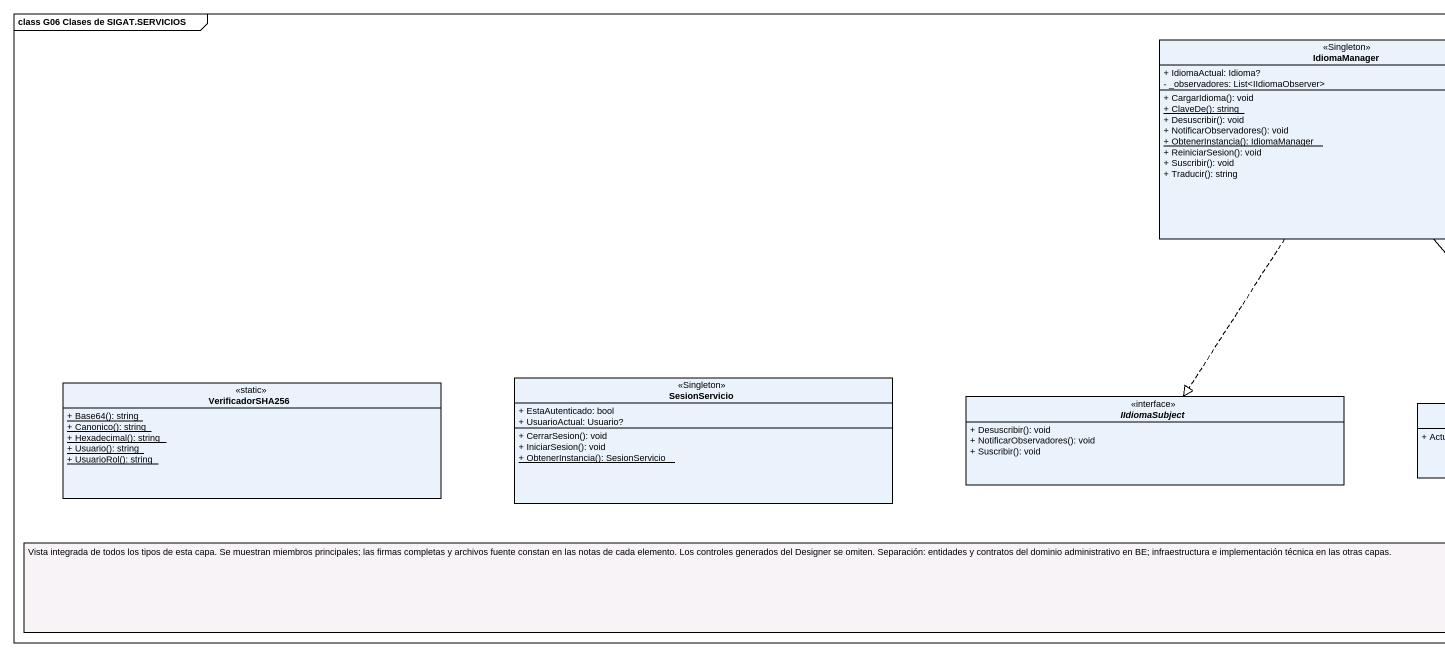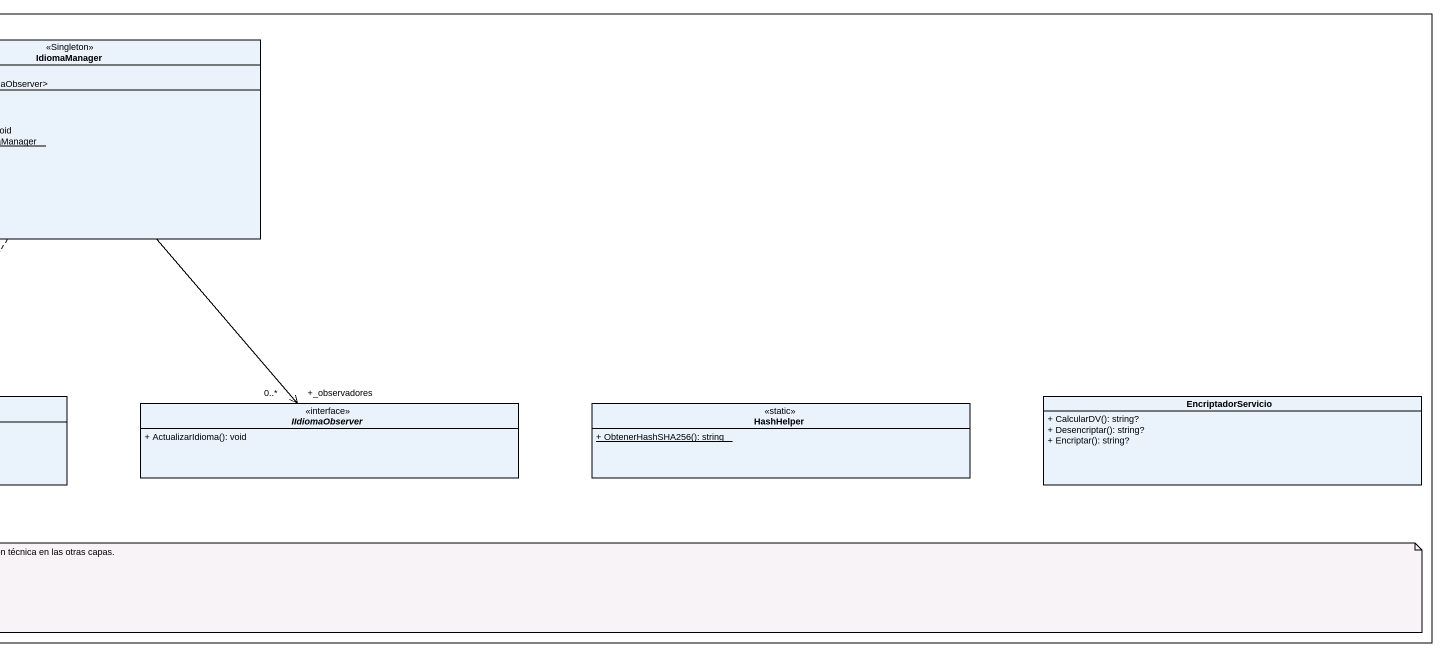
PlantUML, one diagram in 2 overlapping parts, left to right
@startuml
mainframe class G06 Clases de SIGAT.SERVICIOS
hide circle
hide empty members
skinparam classAttributeIconSize 0
class IdiomaManager <<Singleton>> #EAF2FC {
  + IdiomaActual: Idioma?
  - _observadores: List<IIdiomaObserver>
  + CargarIdioma(): void
  {static} + ClaveDe(): string
  + Desuscribir(): void
  + NotificarObservadores(): void
  {static} + ObtenerInstancia(): IdiomaManager
  + ReiniciarSesion(): void
  + Suscribir(): void
  + Traducir(): string
}
class VerificadorSHA256 <<static>> #EAF2FC {
  {static} + Base64(): string
  {static} + Canonico(): string
  {static} + Hexadecimal(): string
  {static} + Usuario(): string
  {static} + UsuarioRol(): string
}
class SesionServicio <<Singleton>> #EAF2FC {
  + EstaAutenticado: bool
  + UsuarioActual: Usuario?
  + CerrarSesion(): void
  + IniciarSesion(): void
  {static} + ObtenerInstancia(): SesionServicio
}
interface IIdiomaSubject #EAF2FC {
  + Desuscribir(): void
  + NotificarObservadores(): void
  + Suscribir(): void
}
interface IIdiomaObserver #EAF2FC {
  + ActualizarIdioma(): void
}
class HashHelper <<static>> #EAF2FC {
  {static} + ObtenerHashSHA256(): string
}
class EncriptadorServicio #EAF2FC {
  + CalcularDV(): string?
  + Desencriptar(): string?
  + Encriptar(): string?
}
IdiomaManager ..|> IIdiomaSubject
IdiomaManager --> "+_observadores\n0..*" IIdiomaObserver
note as N1
  Vista integrada de todos los tipos de esta capa. Se muestran miembros principales; las firmas completas y archivos fuente constan en las notas de cada elemento. Los controles generados del Designer se omiten. Separación: entidades y contratos del dominio administrativo en BE; infraestructura e implementación técnica en las otras capas.
end note
@enduml
